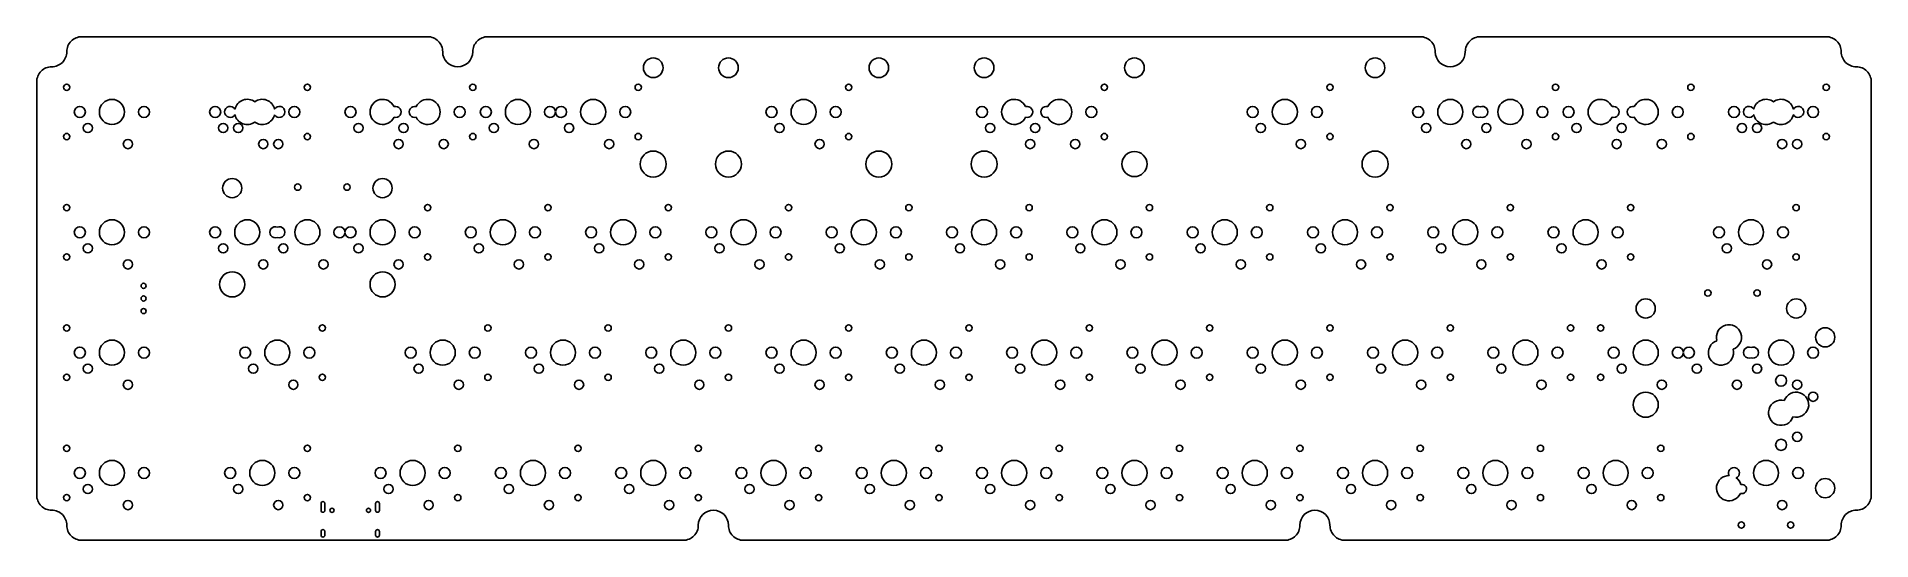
# Model space of a CAD drawing. Header units: millimetres. Extents: x 133 to 424, y 146 to 226.
import ezdxf

# ---------------------------------------------------------------- set-up
doc = ezdxf.new("R2010")
doc.units = ezdxf.units.MM
doc.layers.get('0').update_dxf_attribs({"linetype": 'CONTINUOUS'})

msp = doc.modelspace()

# ---------------------------------------------------------------- linework, layer by layer
for points in [[(133.35, 153.64), (133.35, 219.07, -0.414214), (135.73, 221.46, 0.414214), (138.11, 223.84, -0.414214), (140.49, 226.22), (195.26, 226.22, -0.414214), (197.64, 223.84, 1), (202.41, 223.84, -0.414214), (204.79, 226.22), (352.43, 226.22, -0.414214), (354.81, 223.84, 1), (359.57, 223.84, -0.414214), (361.95, 226.22), (416.72, 226.22, -0.414214), (419.1, 223.84, 0.414214), (421.48, 221.46, -0.414214), (423.86, 219.07), (423.86, 153.64, -0.414214), (421.48, 151.26, 0.414214), (419.1, 148.88, -0.414214), (416.72, 146.5), (340.52, 146.5, -0.414214), (338.14, 148.88, 1), (333.38, 148.88, -0.414214), (330.99, 146.5), (245.27, 146.5, -0.414214), (242.89, 148.88, 1), (238.12, 148.88, -0.414214), (235.74, 146.5), (140.49, 146.5, -0.414214), (138.11, 148.88, 0.414214), (135.73, 151.26, -0.414214)], [(202.41, 223.84, -1), (197.64, 223.84, 0.414214), (195.26, 226.22), (140.49, 226.22, 0.414214), (138.11, 223.84, -0.414214), (135.73, 221.46, 0.414214), (133.35, 219.07), (133.35, 153.64, 0.414214), (135.73, 151.26, -0.414214), (138.11, 148.88, 0.414214), (140.49, 146.5), (235.74, 146.5, 0.414214), (238.12, 148.88, -1), (242.89, 148.88, 0.414214), (245.27, 146.5), (330.99, 146.5, 0.414214), (333.38, 148.88, -1), (338.14, 148.88, 0.414214), (340.52, 146.5), (416.72, 146.5, 0.414214), (419.1, 148.88, -0.414214), (421.48, 151.26, 0.414214), (423.86, 153.64), (423.86, 219.07, 0.414214), (421.48, 221.46, -0.414214), (419.1, 223.84, 0.414214), (416.72, 226.22), (361.95, 226.22, 0.414214), (359.57, 223.84, -1), (354.81, 223.84, 0.414214), (352.43, 226.22), (204.79, 226.22, 0.414214)], [(171.01, 213.87, -0.542007), (167.88, 212.71, -0.542007), (164.74, 213.87, -3.679848), (164.74, 214.76, -0.542007), (167.88, 215.91, -0.542007), (171.01, 214.76, -3.679848)], [(189.93, 213.48, -4.542707), (189.93, 215.15, -1.348617)], [(193.45, 213.48, -1.348617), (193.45, 215.15, -4.542707)], [(289.94, 215.15, -1.348617), (289.94, 213.48, -4.542707)], [(293.47, 215.15, -4.542707), (293.47, 213.48, -1.348617)], [(382.81, 215.15, -1.348617), (382.81, 213.48, -4.542707)], [(386.33, 215.15, -4.542707), (386.33, 213.48, -1.348617)], [(408.38, 212.71, -0.542007), (405.25, 213.87, -3.679848), (405.25, 214.76, -0.542007), (408.38, 215.91, -0.542007), (411.52, 214.76, -3.679848), (411.52, 213.87, -0.542007)], [(403.14, 153.93, -1.850796), (401.35, 156.74, -2.528233), (402.48, 156.37, -0.163286), (403.22, 155.34, -1.327988)], [(178.38, 152.33, -1), (178.98, 152.33), (178.98, 151.23, -1), (178.38, 151.23)], [(178.38, 152.33, -1), (178.98, 152.33), (178.98, 151.23, -1), (178.38, 151.23)], [(187.62, 151.23), (187.62, 152.33, 1), (187.02, 152.33), (187.02, 151.23, 1)], [(187.62, 151.23, -1), (187.02, 151.23), (187.02, 152.33, -1), (187.62, 152.33)], [(178.98, 147.3), (178.98, 147.9, 1), (178.38, 147.9), (178.38, 147.3, 1)], [(178.38, 147.9, -1), (178.98, 147.9), (178.98, 147.3, -1), (178.38, 147.3)], [(187.62, 147.3, -1), (187.02, 147.3), (187.02, 147.9, -1), (187.62, 147.9)], [(187.62, 147.3, -1), (187.02, 147.3), (187.02, 147.9, -1), (187.62, 147.9)]]:
    msp.add_lwpolyline(points, format="xyb", close=True)
at = {"extrusion": (0, 0, -1)}
for centre, radius in [((-230.98, 221.3), 1.55), ((-242.89, 221.3), 1.55), ((-266.7, 221.3), 1.55), ((-283.37, 221.3), 1.55), ((-307.18, 221.3), 1.55), ((-345.28, 221.3), 1.55), ((-138.11, 218.21), 0.5), ((-176.21, 218.21), 0.5), ((-202.41, 218.21), 0.5), ((-228.6, 218.21), 0.5), ((-261.94, 218.21), 0.5), ((-302.42, 218.21), 0.5), ((-338.14, 218.21), 0.5), ((-373.86, 218.21), 0.5), ((-395.29, 218.21), 0.5), ((-416.72, 218.21), 0.5), ((-140.18, 214.31), 0.875), ((-145.26, 214.31), 1.99), ((-150.34, 214.31), 0.875), ((-161.61, 214.31), 0.875), ((-174.15, 214.31), 0.875), ((-183.04, 214.31), 0.875), ((-200.34, 214.31), 0.875), ((-204.47, 214.31), 0.875), ((-209.55, 214.31), 1.99), ((-221.46, 214.31), 1.99), ((-226.54, 214.31), 0.875), ((-249.71, 214.31), 0.875), ((-254.79, 214.31), 1.99), ((-259.87, 214.31), 0.875), ((-283.05, 214.31), 0.875), ((-300.36, 214.31), 0.875), ((-325.91, 214.31), 0.875), ((-330.99, 214.31), 1.99), ((-336.07, 214.31), 0.875), ((-352.11, 214.31), 0.875), ((-357.19, 214.31), 1.99), ((-366.71, 214.31), 1.99), ((-371.79, 214.31), 0.875), ((-375.92, 214.31), 0.875), ((-393.22, 214.31), 0.875), ((-402.11, 214.31), 0.875), ((-414.65, 214.31), 0.875), ((-141.45, 211.77), 0.735), ((-162.88, 211.77), 0.735), ((-165.26, 211.77), 0.735), ((-184.31, 211.77), 0.735), ((-191.45, 211.77), 0.735), ((-205.74, 211.77), 0.735), ((-217.65, 211.77), 0.735), ((-250.98, 211.77), 0.735), ((-284.32, 211.77), 0.735), ((-291.46, 211.77), 0.735), ((-327.18, 211.77), 0.735), ((-353.38, 211.77), 0.735), ((-362.9, 211.77), 0.735), ((-377.19, 211.77), 0.735), ((-384.33, 211.77), 0.735), ((-403.38, 211.77), 0.735), ((-405.77, 211.77), 0.735), ((-138.11, 210.41), 0.5), ((-147.8, 209.23), 0.735), ((-169.23, 209.23), 0.735), ((-171.61, 209.23), 0.735), ((-176.21, 210.41), 0.5), ((-190.66, 209.23), 0.735), ((-197.8, 209.23), 0.735), ((-202.41, 210.41), 0.5), ((-212.09, 209.23), 0.735), ((-224, 209.23), 0.735), ((-228.6, 210.41), 0.5), ((-257.33, 209.23), 0.735), ((-261.94, 210.41), 0.5), ((-290.67, 209.23), 0.735), ((-297.81, 209.23), 0.735), ((-302.42, 210.41), 0.5), ((-333.53, 209.23), 0.735), ((-338.14, 210.41), 0.5), ((-359.73, 209.23), 0.735), ((-369.25, 209.23), 0.735), ((-373.86, 210.41), 0.5), ((-383.54, 209.23), 0.735), ((-390.68, 209.23), 0.735), ((-395.29, 210.41), 0.5), ((-409.73, 209.23), 0.735), ((-412.12, 209.23), 0.735), ((-416.72, 210.41), 0.5), ((-230.98, 206.06), 2.06), ((-242.89, 206.06), 2.06), ((-266.7, 206.06), 2.06), ((-283.37, 206.06), 2.06), ((-307.18, 206.06), 1.99), ((-345.28, 206.06), 2.06), ((-164.31, 202.25), 1.52), ((-188.12, 202.25), 1.52), ((-174.69, 202.41), 0.5), ((-182.49, 202.41), 0.5), ((-138.11, 199.16), 0.5), ((-195.26, 199.16), 0.5), ((-214.31, 199.16), 0.5), ((-233.36, 199.16), 0.5), ((-252.41, 199.16), 0.5), ((-271.46, 199.16), 0.5), ((-290.51, 199.16), 0.5), ((-309.56, 199.16), 0.5), ((-328.61, 199.16), 0.5), ((-347.66, 199.16), 0.5), ((-366.71, 199.16), 0.5), ((-385.76, 199.16), 0.5), ((-411.96, 199.16), 0.5), ((-140.18, 195.26), 0.875), ((-145.26, 195.26), 1.99), ((-150.34, 195.26), 0.875), ((-161.61, 195.26), 0.875), ((-166.69, 195.26), 1.99), ((-176.21, 195.26), 1.99), ((-188.12, 195.26), 1.99), ((-193.2, 195.26), 0.875), ((-202.09, 195.26), 0.875), ((-207.17, 195.26), 1.99), ((-212.25, 195.26), 0.875), ((-221.14, 195.26), 0.875), ((-226.22, 195.26), 1.99), ((-231.3, 195.26), 0.875), ((-240.19, 195.26), 0.875), ((-245.27, 195.26), 1.99), ((-250.35, 195.26), 0.875), ((-259.24, 195.26), 0.875), ((-264.32, 195.26), 1.99), ((-269.4, 195.26), 0.875), ((-278.29, 195.26), 0.875), ((-283.37, 195.26), 1.99), ((-288.45, 195.26), 0.875), ((-297.34, 195.26), 0.875), ((-302.42, 195.26), 1.99), ((-307.5, 195.26), 0.875), ((-316.39, 195.26), 0.875), ((-321.47, 195.26), 1.99), ((-326.55, 195.26), 0.875), ((-335.44, 195.26), 0.875), ((-340.52, 195.26), 1.99), ((-345.6, 195.26), 0.875), ((-354.49, 195.26), 0.875), ((-359.57, 195.26), 1.99), ((-364.65, 195.26), 0.875), ((-373.54, 195.26), 0.875), ((-378.62, 195.26), 1.99), ((-383.7, 195.26), 0.875), ((-399.73, 195.26), 0.875), ((-404.81, 195.26), 1.99), ((-409.89, 195.26), 0.875), ((-138.11, 191.36), 0.5), ((-141.45, 192.72), 0.735), ((-162.88, 192.72), 0.735), ((-172.4, 192.72), 0.735), ((-184.31, 192.72), 0.735), ((-195.26, 191.36), 0.5), ((-203.36, 192.72), 0.735), ((-214.31, 191.36), 0.5), ((-222.41, 192.72), 0.735), ((-233.36, 191.36), 0.5), ((-241.46, 192.72), 0.735), ((-252.41, 191.36), 0.5), ((-260.51, 192.72), 0.735), ((-271.46, 191.36), 0.5), ((-279.56, 192.72), 0.735), ((-290.51, 191.36), 0.5), ((-298.61, 192.72), 0.735), ((-309.56, 191.36), 0.5), ((-317.66, 192.72), 0.735), ((-328.61, 191.36), 0.5), ((-336.71, 192.72), 0.735), ((-347.66, 191.36), 0.5), ((-355.76, 192.72), 0.735), ((-366.71, 191.36), 0.5), ((-374.81, 192.72), 0.735), ((-385.76, 191.36), 0.5), ((-401, 192.72), 0.735), ((-411.96, 191.36), 0.5), ((-147.8, 190.18), 0.735), ((-164.31, 187.01), 1.99), ((-169.23, 190.18), 0.735), ((-178.75, 190.18), 0.735), ((-188.12, 187.01), 1.99), ((-190.66, 190.18), 0.735), ((-209.71, 190.18), 0.735), ((-228.76, 190.18), 0.735), ((-247.81, 190.18), 0.735), ((-266.86, 190.18), 0.735), ((-285.91, 190.18), 0.735), ((-304.96, 190.18), 0.735), ((-324.01, 190.18), 0.735), ((-343.06, 190.18), 0.735), ((-362.11, 190.18), 0.735), ((-381.16, 190.18), 0.735), ((-407.35, 190.18), 0.735), ((-150.28, 186.78), 0.4), ((-397.98, 185.66), 0.5), ((-405.78, 185.66), 0.5), ((-150.28, 184.78), 0.4), ((-150.28, 182.78), 0.4), ((-388.14, 183.2), 1.52), ((-411.96, 183.2), 1.52), ((-138.11, 180.11), 0.5), ((-178.59, 180.11), 0.5), ((-204.79, 180.11), 0.5), ((-223.84, 180.11), 0.5), ((-242.89, 180.11), 0.5), ((-261.94, 180.11), 0.5), ((-280.99, 180.11), 0.5), ((-300.04, 180.11), 0.5), ((-319.09, 180.11), 0.5), ((-338.14, 180.11), 0.5), ((-357.19, 180.11), 0.5), ((-376.24, 180.11), 0.5), ((-381, 180.11), 0.5), ((-416.56, 178.63), 1.52), ((-145.26, 176.21), 1.99), ((-171.45, 176.21), 1.99), ((-197.64, 176.21), 1.99), ((-216.69, 176.21), 1.99), ((-235.74, 176.21), 1.99), ((-254.79, 176.21), 1.99), ((-273.84, 176.21), 1.99), ((-292.89, 176.21), 1.99), ((-311.94, 176.21), 1.99), ((-330.99, 176.21), 1.99), ((-350.04, 176.21), 1.99), ((-369.09, 176.21), 1.99), ((-388.14, 176.21), 1.99), ((-409.58, 176.21), 1.99), ((-140.18, 176.21), 0.875), ((-141.45, 173.67), 0.735), ((-150.34, 176.21), 0.875), ((-166.37, 176.21), 0.875), ((-167.64, 173.67), 0.735), ((-176.53, 176.21), 0.875), ((-192.56, 176.21), 0.875), ((-193.83, 173.67), 0.735), ((-202.72, 176.21), 0.875), ((-211.61, 176.21), 0.875), ((-212.88, 173.67), 0.735), ((-221.77, 176.21), 0.875), ((-230.66, 176.21), 0.875), ((-231.93, 173.67), 0.735), ((-240.82, 176.21), 0.875), ((-249.71, 176.21), 0.875), ((-250.98, 173.67), 0.735), ((-259.87, 176.21), 0.875), ((-268.76, 176.21), 0.875), ((-270.03, 173.67), 0.735), ((-278.92, 176.21), 0.875), ((-287.81, 176.21), 0.875), ((-289.08, 173.67), 0.735), ((-297.97, 176.21), 0.875), ((-306.86, 176.21), 0.875), ((-308.13, 173.67), 0.735), ((-317.02, 176.21), 0.875), ((-325.91, 176.21), 0.875), ((-327.18, 173.67), 0.735), ((-336.07, 176.21), 0.875), ((-344.96, 176.21), 0.875), ((-346.23, 173.67), 0.735), ((-355.12, 176.21), 0.875), ((-364.01, 176.21), 0.875), ((-365.28, 173.67), 0.735), ((-374.17, 176.21), 0.875), ((-383.06, 176.21), 0.875), ((-384.33, 173.67), 0.735), ((-396.24, 173.67), 0.735), ((-405.77, 173.67), 0.735), ((-414.65, 176.21), 0.875), ((-138.11, 172.31), 0.5), ((-147.8, 171.13), 0.735), ((-173.99, 171.13), 0.735), ((-178.59, 172.31), 0.5), ((-200.18, 171.13), 0.735), ((-204.79, 172.31), 0.5), ((-219.23, 171.13), 0.735), ((-223.84, 172.31), 0.5), ((-238.28, 171.13), 0.735), ((-242.89, 172.31), 0.5), ((-257.33, 171.13), 0.735), ((-261.94, 172.31), 0.5), ((-276.38, 171.13), 0.735), ((-280.99, 172.31), 0.5), ((-295.43, 171.13), 0.735), ((-300.04, 172.31), 0.5), ((-314.48, 171.13), 0.735), ((-319.09, 172.31), 0.5), ((-333.53, 171.13), 0.735), ((-338.14, 172.31), 0.5), ((-352.58, 171.13), 0.735), ((-357.19, 172.31), 0.5), ((-371.63, 171.13), 0.735), ((-376.24, 172.31), 0.5), ((-381, 172.31), 0.5), ((-390.68, 171.13), 0.735), ((-402.59, 171.13), 0.735), ((-409.58, 171.77), 0.875), ((-412.12, 171.13), 0.735), ((-388.14, 167.96), 1.99), ((-414.65, 169.23), 0.735), ((-412.12, 162.88), 0.735), ((-138.11, 161.06), 0.5), ((-176.21, 161.06), 0.5), ((-200.03, 161.06), 0.5), ((-219.07, 161.06), 0.5), ((-238.12, 161.06), 0.5), ((-257.18, 161.06), 0.5), ((-276.23, 161.06), 0.5), ((-295.27, 161.06), 0.5), ((-314.32, 161.06), 0.5), ((-333.38, 161.06), 0.5), ((-352.43, 161.06), 0.5), ((-371.48, 161.06), 0.5), ((-390.53, 161.06), 0.5), ((-409.58, 161.61), 0.875), ((-140.18, 157.16), 0.875), ((-145.26, 157.16), 1.99), ((-150.34, 157.16), 0.875), ((-163.99, 157.16), 0.875), ((-169.07, 157.16), 1.99), ((-174.15, 157.16), 0.875), ((-187.8, 157.16), 0.875), ((-192.88, 157.16), 1.99), ((-197.96, 157.16), 0.875), ((-206.85, 157.16), 0.875), ((-211.93, 157.16), 1.99), ((-217.01, 157.16), 0.875), ((-225.9, 157.16), 0.875), ((-230.98, 157.16), 1.99), ((-236.06, 157.16), 0.875), ((-244.95, 157.16), 0.875), ((-250.03, 157.16), 1.99), ((-255.11, 157.16), 0.875), ((-264, 157.16), 0.875), ((-269.08, 157.16), 1.99), ((-274.16, 157.16), 0.875), ((-283.05, 157.16), 0.875), ((-288.13, 157.16), 1.99), ((-293.21, 157.16), 0.875), ((-302.1, 157.16), 0.875), ((-307.18, 157.16), 1.99), ((-312.26, 157.16), 0.875), ((-321.15, 157.16), 0.875), ((-326.23, 157.16), 1.99), ((-331.31, 157.16), 0.875), ((-340.2, 157.16), 0.875), ((-345.28, 157.16), 1.99), ((-350.36, 157.16), 0.875), ((-359.25, 157.16), 0.875), ((-364.33, 157.16), 1.99), ((-369.41, 157.16), 0.875), ((-378.3, 157.16), 0.875), ((-383.38, 157.16), 1.99), ((-388.46, 157.16), 0.875), ((-407.19, 157.16), 1.99), ((-412.27, 157.16), 0.875), ((-141.45, 154.62), 0.735), ((-165.26, 154.62), 0.735), ((-189.07, 154.62), 0.735), ((-208.12, 154.62), 0.735), ((-227.17, 154.62), 0.735), ((-246.22, 154.62), 0.735), ((-265.27, 154.62), 0.735), ((-284.32, 154.62), 0.735), ((-303.37, 154.62), 0.735), ((-322.42, 154.62), 0.735), ((-341.47, 154.62), 0.735), ((-360.52, 154.62), 0.735), ((-379.57, 154.62), 0.735), ((-416.56, 154.75), 1.52), ((-138.11, 153.26), 0.5), ((-147.8, 152.08), 0.735), ((-171.61, 152.08), 0.735), ((-176.21, 153.26), 0.5), ((-180.11, 151.25), 0.325), ((-185.89, 151.25), 0.325), ((-195.42, 152.08), 0.735), ((-200.03, 153.26), 0.5), ((-214.47, 152.08), 0.735), ((-219.07, 153.26), 0.5), ((-233.52, 152.08), 0.735), ((-238.12, 153.26), 0.5), ((-252.57, 152.08), 0.735), ((-257.18, 153.26), 0.5), ((-271.62, 152.08), 0.735), ((-276.23, 153.26), 0.5), ((-290.67, 152.08), 0.735), ((-295.27, 153.26), 0.5), ((-309.72, 152.08), 0.735), ((-314.32, 153.26), 0.5), ((-328.77, 152.08), 0.735), ((-333.38, 153.26), 0.5), ((-347.82, 152.08), 0.735), ((-352.43, 153.26), 0.5), ((-366.87, 152.08), 0.735), ((-371.48, 153.26), 0.5), ((-385.92, 152.08), 0.735), ((-390.53, 153.26), 0.5), ((-409.73, 152.08), 0.735), ((-403.29, 148.91), 0.5), ((-411.09, 148.91), 0.5)]:
    msp.add_circle(centre, radius, dxfattribs=at)
for centre, radius, start, end in [((214.63, 214.31), 0.875, 3.7516, 356.2484), ((216.38, 214.31), 0.875, -176.2484, 176.2484), ((361.63, 214.31), 0.875, 68.7242, 291.2758), ((362.27, 214.31), 0.875, -111.2758, 111.2758), ((171.13, 195.26), 0.875, 68.7242, 291.2758), ((171.77, 195.26), 0.875, -111.2758, 111.2758), ((181.29, 195.26), 0.875, 3.7516, 356.2484), ((183.04, 195.26), 0.875, -176.2484, 176.2484), ((401.32, 178.63), 1.99, -70.8988, 195.3817), ((400.05, 176.21), 1.99, -250.8988, 15.3817), ((393.22, 176.21), 0.875, 3.7516, 356.2484), ((394.97, 176.21), 0.875, -176.2484, 176.2484), ((404.5, 176.21), 0.875, 68.7242, 291.2758), ((405.13, 176.21), 0.875, -111.2758, 111.2758), ((409.58, 166.69), 1.99, 75.4822, 340.6628), ((411.96, 167.96), 1.99, -104.5178, 160.6628)]:
    msp.add_arc(centre, radius, start, end)

doc.saveas('drawing.dxf')
